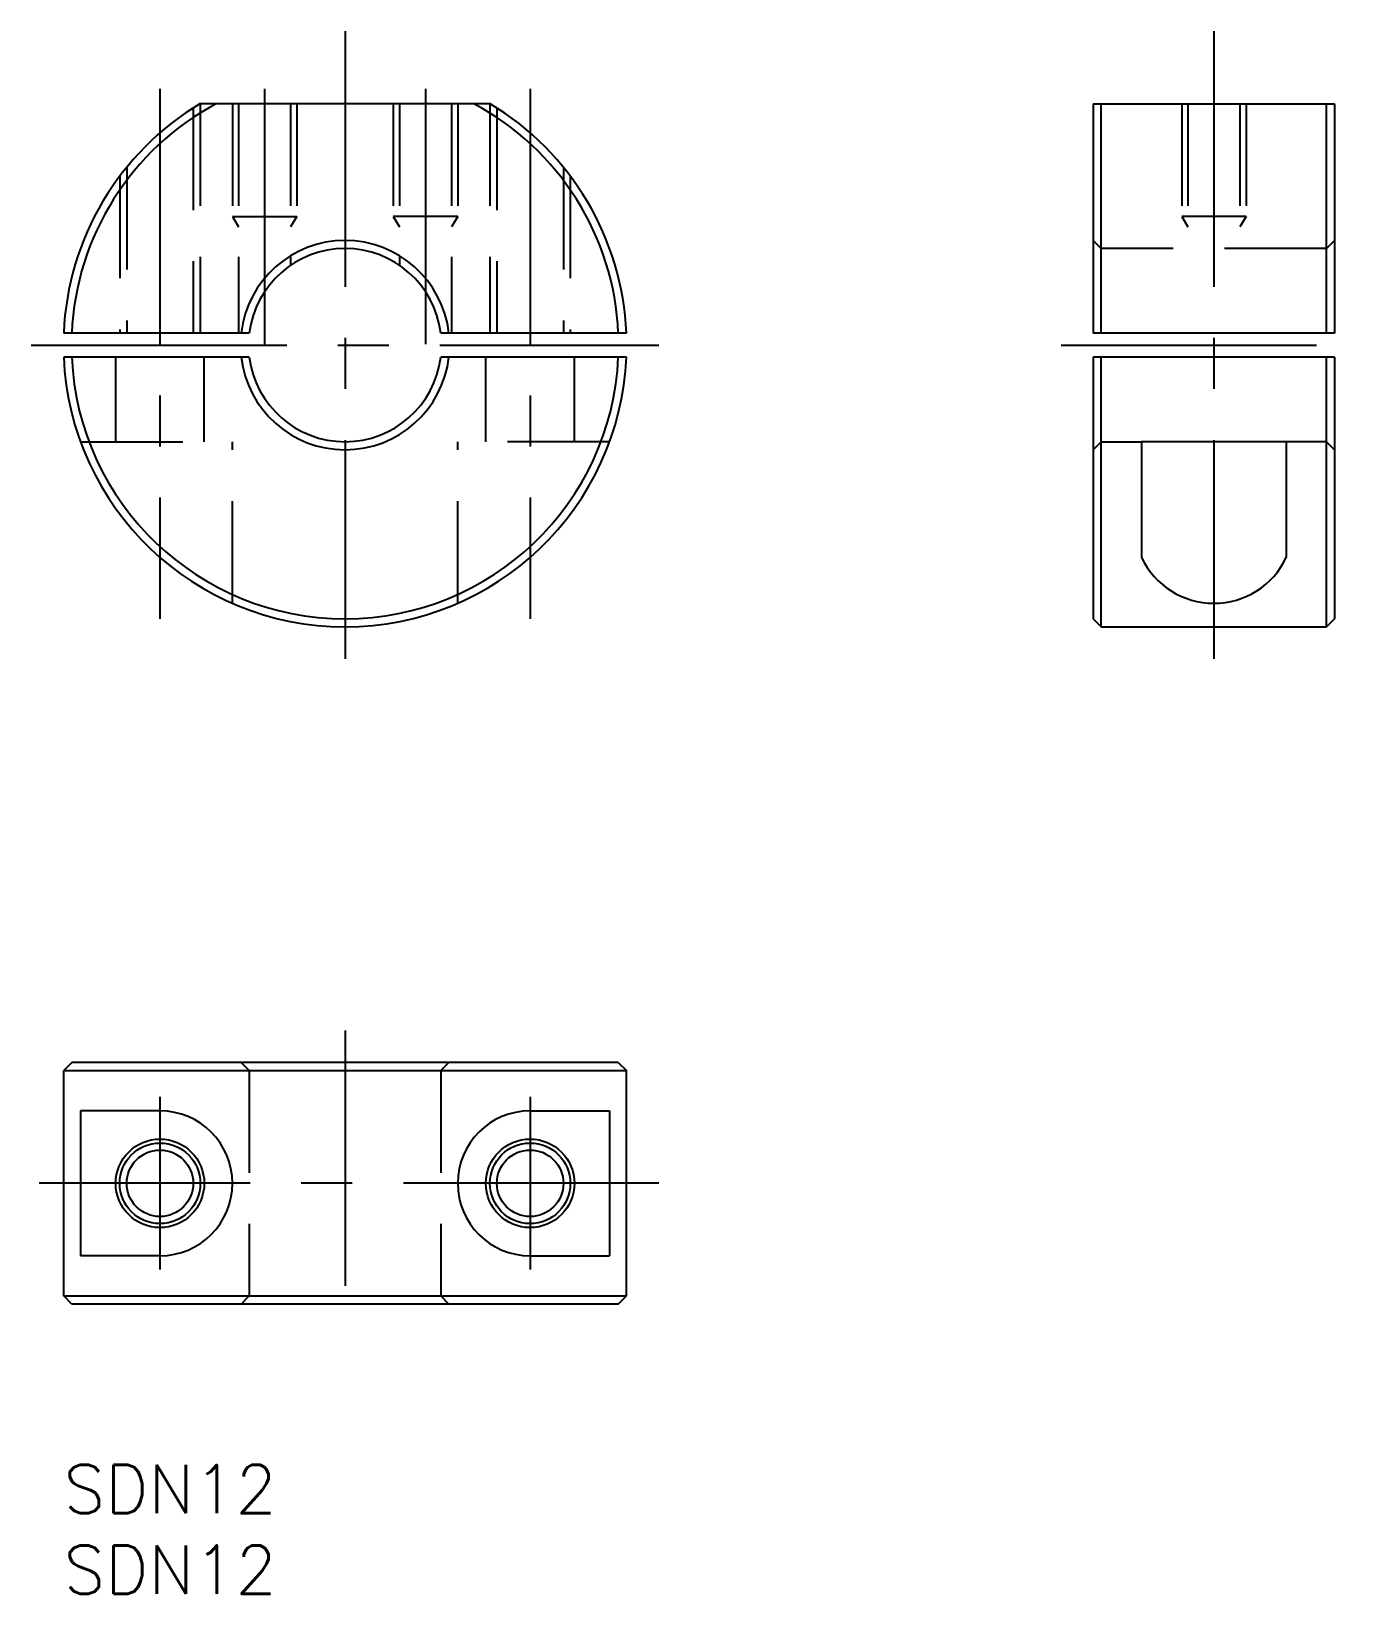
# Model space of a CAD drawing. Extents: x -2 to 81, y -8 to 89.1.
import ezdxf

# ---------------------------------------------------------------- set-up
doc = ezdxf.new("R2010")
doc.units = 0
doc.header["$LTSCALE"] = 0.5
doc.linetypes.add('CENTER', pattern=[50.8, 31.75, -6.35, 6.35, -6.35])
doc.linetypes.add('DASHED', pattern=[19.05, 12.7, -6.35])
for name, color, linetype in [('MSM_CENTER', 1, 'CENTER'), ('MSM_CONTINUOUS', 7, 'CONTINUOUS'), ('MSM_DASHED', 4, 'DASHED'), ('MSM_NARROW', 5, 'CONTINUOUS'), ('MSM_PART_NUMBER', 7, 'CONTINUOUS')]:
    doc.layers.add(name, color=color, linetype=linetype)
doc.styles.get("Standard").update_dxf_attribs({"font": 'txt.shx', "height": 3, "bigfont": 'bigfont.shx'})

# ---------------------------------------------------------------- blocks, each defined once
blk = doc.blocks.new('*U36')
at = {"layer": 'MSM_PART_NUMBER'}
blk.add_text('SDN12', height=3, dxfattribs=at).set_placement((0, -3))
blk = doc.blocks.new('*U37')
at = {"layer": 'MSM_PART_NUMBER'}
blk.add_text('SDN12', height=3, dxfattribs=at).set_placement((0, -8))

msp = doc.modelspace()

# ---------------------------------------------------------------- linework, layer by layer
at = {"layer": 'MSM_CENTER'}
for p, q in [((17.484, 89.074), (17.484, 50.074)), ((71.477, 89.074), (71.477, 50.074)), ((5.984, 85.504), (5.984, 52.574)), ((12.484, 85.504), (12.484, 69.259)), ((22.484, 85.504), (22.484, 69.259)), ((28.984, 85.504), (28.984, 52.574)), ((-2.016, 69.574), (36.984, 69.574)), ((61.977, 69.574), (80.977, 69.574)), ((17.484, 27), (17.484, 8)), ((5.984, 22.862), (5.984, 12.138)), ((28.984, 22.862), (28.984, 12.138)), ((36.984, 17.5), (-1.516, 17.5))]:
    msp.add_line(p, q, dxfattribs=at)
at = {"layer": 'MSM_CONTINUOUS'}
for p, q in [((26.498, 84.574), (8.47, 84.574)), ((63.977, 84.574), (63.977, 70.324)), ((63.977, 84.574), (78.977, 84.574)), ((64.477, 70.324), (64.477, 84.574)), ((78.477, 70.324), (78.477, 84.574)), ((78.977, 84.574), (78.977, 70.324)), ((11.531, 70.324), (0, 70.324)), ((34.968, 70.324), (23.437, 70.324)), ((78.977, 70.324), (63.977, 70.324)), ((11.531, 68.824), (0, 68.824)), ((34.968, 68.824), (23.437, 68.824)), ((63.977, 68.824), (63.977, 52.574)), ((78.977, 68.824), (63.977, 68.824)), ((64.477, 52.074), (64.477, 68.824)), ((78.477, 52.074), (78.477, 68.824)), ((78.977, 68.824), (78.977, 52.574)), ((75.977, 63.574), (66.977, 63.574)), ((66.977, 63.574), (66.977, 56.383)), ((75.977, 63.574), (75.977, 56.383)), ((63.977, 52.574), (64.477, 52.074)), ((78.977, 52.574), (78.477, 52.074)), ((64.477, 52.074), (78.477, 52.074)), ((0.5, 25), (0, 24.5)), ((0, 24.5), (34.968, 24.5)), ((0, 10.5), (0, 24.5)), ((34.467, 25), (0.5, 25)), ((34.467, 25), (34.968, 24.5)), ((34.968, 10.5), (34.968, 24.5)), ((1.045, 22), (1.045, 13)), ((5.984, 22), (1.045, 22)), ((28.984, 22), (33.923, 22)), ((33.923, 22), (33.923, 13)), ((5.984, 13), (1.045, 13)), ((28.984, 13), (33.923, 13)), ((0, 10.5), (34.968, 10.5)), ((0.5, 10), (0, 10.5)), ((34.467, 10), (0.5, 10)), ((34.467, 10), (34.968, 10.5))]:
    msp.add_line(p, q, dxfattribs=at)
for centre, radius in [((5.984, 17.5), 2.75), ((5.984, 17.5), 2.067), ((28.984, 17.5), 2.75), ((28.984, 17.5), 2.067)]:
    msp.add_circle(centre, radius, dxfattribs=at)
for centre, radius, start, end in [((17.484, 69.574), 17.5, 121.00272, 177.54371), ((17.484, 69.574), 17, 118.07249, 177.47142), ((17.484, 69.574), 17, 2.52858, 61.92751), ((17.484, 69.574), 17.5, 2.45629, 58.99728), ((17.484, 69.574), 6.5, 6.62581, 173.37419), ((17.484, 69.574), 6, 7.18076, 172.81924), ((17.484, 69.574), 17.5, 182.45629, 357.54371), ((17.484, 69.574), 17, 182.52858, 357.47142), ((17.484, 69.574), 6.5, 186.62581, 353.37419), ((17.484, 69.574), 6, 187.18076, 352.81924), ((71.477, 58.514), 4.979, 205.33949, 334.66051), ((5.984, 17.5), 4.5, 270, 90), ((28.984, 17.5), 4.5, 90, 270)]:
    msp.add_arc(centre, radius, start, end, dxfattribs=at)
at = {"layer": 'MSM_DASHED'}
for p, q in [((8.484, 84.574), (8.484, 70.324)), ((10.484, 84.574), (10.484, 77.574)), ((10.863, 84.574), (10.863, 70.324)), ((14.105, 84.574), (14.105, 74.532)), ((14.484, 84.574), (14.484, 77.574)), ((20.484, 84.574), (20.484, 77.574)), ((20.863, 84.574), (20.863, 74.532)), ((24.105, 84.574), (24.105, 70.324)), ((24.484, 84.574), (24.484, 77.574)), ((26.484, 84.574), (26.484, 70.324)), ((69.477, 84.574), (69.477, 77.574)), ((69.856, 84.574), (69.856, 75.574)), ((73.098, 84.574), (73.098, 75.574)), ((73.477, 84.574), (73.477, 77.574)), ((8.051, 84.314), (8.051, 70.324)), ((26.917, 84.314), (26.917, 70.324)), ((3.917, 80.628), (3.917, 70.324)), ((31.051, 80.628), (31.051, 70.324)), ((3.484, 80.074), (3.484, 70.324)), ((31.484, 80.074), (31.484, 70.324)), ((10.484, 77.574), (14.484, 77.574)), ((10.484, 77.574), (10.863, 76.918)), ((14.484, 77.574), (14.105, 76.918)), ((24.484, 77.574), (20.484, 77.574)), ((20.484, 77.574), (20.863, 76.918)), ((24.484, 77.574), (24.105, 76.918)), ((73.477, 77.574), (69.477, 77.574)), ((69.477, 77.574), (69.856, 76.918)), ((73.477, 77.574), (73.098, 76.918)), ((64.477, 75.574), (63.977, 76.074)), ((78.477, 75.574), (78.977, 76.074)), ((78.477, 75.574), (64.477, 75.574)), ((3.234, 63.574), (3.234, 68.824)), ((8.734, 63.574), (8.734, 68.824)), ((26.234, 63.574), (26.234, 68.824)), ((31.734, 63.574), (31.734, 68.824)), ((1.045, 63.574), (10.484, 63.574)), ((10.484, 53.535), (10.484, 63.574)), ((24.484, 53.535), (24.484, 63.574)), ((33.923, 63.574), (24.484, 63.574)), ((64.477, 63.574), (63.977, 63.074)), ((64.477, 63.574), (66.977, 63.574)), ((78.477, 63.574), (75.977, 63.574)), ((78.477, 63.574), (78.977, 63.074)), ((11.027, 25), (11.531, 24.5)), ((11.531, 24.5), (11.531, 10.5)), ((23.941, 25), (23.437, 24.5)), ((23.437, 24.5), (23.437, 10.5)), ((11.027, 10), (11.531, 10.5)), ((23.941, 10), (23.437, 10.5))]:
    msp.add_line(p, q, dxfattribs=at)
at = {"layer": 'MSM_NARROW'}
for centre in [(5.984, 17.5), (28.984, 17.5)]:
    msp.add_circle(centre, 2.5, dxfattribs=at)

# ---------------------------------------------------------------- block references
at = {"layer": 'MSM_CONTINUOUS'}
for name in ['*U36', '*U37']:
    msp.add_blockref(name, (0, 0), dxfattribs=at)

doc.saveas('drawing.dxf')
